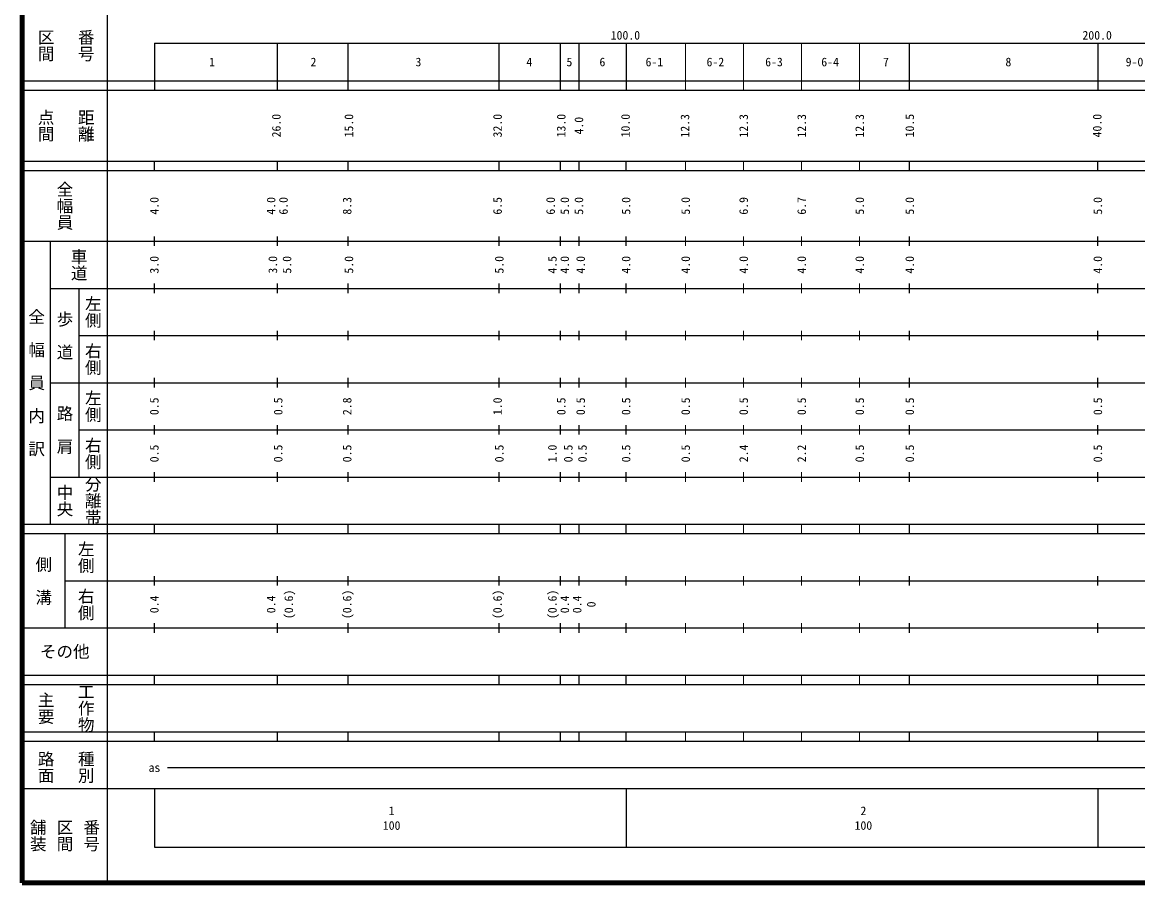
# Model space of a CAD drawing. Units: millimetres, scale not verified. Extents: x 40000 to 680000, y 20000 to 380000.
# Drawn here: x 40000 to 276436, y 20000 to 202409 of the extents above; entities that cross this region are included whole.
import ezdxf
from ezdxf.enums import TextEntityAlignment as Align

# ---------------------------------------------------------------- set-up
doc = ezdxf.new("R2010")
doc.units = ezdxf.units.MM
doc.header["$LTSCALE"] = 1000
doc.layers.add('M-TTL', color=2, linetype='Continuous', lineweight=140)
doc.layers.add('M-TTL-BAND', color=7, linetype='Continuous', lineweight=25)
doc.styles.add('@ＭＳ ゴシック', font='')
doc.styles.add('ＭＳ ゴシック', font='')
doc.styles.get('@ＭＳ ゴシック').set_extended_font_data('@MS Gothic')
doc.styles.get('ＭＳ ゴシック').set_extended_font_data('MS Gothic')

msp = doc.modelspace()

# ---------------------------------------------------------------- linework, layer by layer
at = {"layer": 'M-TTL'}
for p, q in [((40000, 380000), (40000, 20000)), ((40000, 20000), (680000, 20000))]:
    msp.add_line(p, q, dxfattribs=at)
at = {"layer": 'M-TTL-BAND'}
for p, q in [((58000, 370000), (58000, 20000)), ((68000, 198000), (579000, 198000)), ((68000, 198000), (68000, 188000)), ((94000, 198000), (94000, 188000)), ((109000, 198000), (109000, 188000)), ((141000, 198000), (141000, 188000)), ((154000, 198000), (154000, 188000)), ((158000, 198000), (158000, 188000)), ((168000, 198000), (168000, 188000)), ((228000, 198000), (228000, 188000)), ((268000, 198000), (268000, 188000)), ((40000, 190000), (579000, 190000)), ((40000, 188000), (579000, 188000)), ((40000, 173000), (579000, 173000)), ((68000, 171000), (68000, 173000)), ((94000, 173000), (94000, 171000)), ((109000, 173000), (109000, 171000)), ((141000, 173000), (141000, 171000)), ((154000, 173000), (154000, 171000)), ((158000, 173000), (158000, 171000)), ((168000, 171000), (168000, 173000)), ((228000, 173000), (228000, 171000)), ((268000, 171000), (268000, 173000)), ((40000, 171000), (579000, 171000)), ((68000, 155000), (68000, 157000)), ((94000, 157000), (94000, 155000)), ((109000, 157000), (109000, 155000)), ((141000, 157000), (141000, 155000)), ((154000, 157000), (154000, 155000)), ((158000, 157000), (158000, 155000)), ((168000, 155000), (168000, 157000)), ((228000, 157000), (228000, 155000)), ((268000, 155000), (268000, 157000)), ((40000, 156000), (579000, 156000)), ((46000, 96000), (46000, 156000)), ((68000, 145000), (68000, 147000)), ((94000, 147000), (94000, 145000)), ((109000, 147000), (109000, 145000)), ((141000, 147000), (141000, 145000)), ((154000, 147000), (154000, 145000)), ((158000, 147000), (158000, 145000)), ((168000, 145000), (168000, 147000)), ((228000, 147000), (228000, 145000)), ((268000, 145000), (268000, 147000)), ((46000, 146000), (579000, 146000)), ((52000, 146000), (52000, 106000)), ((52000, 136000), (579000, 136000)), ((68000, 135000), (68000, 137000)), ((94000, 137000), (94000, 135000)), ((109000, 137000), (109000, 135000)), ((141000, 137000), (141000, 135000)), ((154000, 137000), (154000, 135000)), ((158000, 137000), (158000, 135000)), ((168000, 135000), (168000, 137000)), ((228000, 137000), (228000, 135000)), ((268000, 135000), (268000, 137000)), ((46000, 126000), (579000, 126000)), ((68000, 125000), (68000, 127000)), ((94000, 127000), (94000, 125000)), ((109000, 127000), (109000, 125000)), ((141000, 127000), (141000, 125000)), ((154000, 127000), (154000, 125000)), ((158000, 127000), (158000, 125000)), ((168000, 125000), (168000, 127000)), ((228000, 127000), (228000, 125000)), ((268000, 125000), (268000, 127000)), ((52000, 116000), (579000, 116000)), ((68000, 115000), (68000, 117000)), ((94000, 117000), (94000, 115000)), ((109000, 117000), (109000, 115000)), ((141000, 117000), (141000, 115000)), ((154000, 117000), (154000, 115000)), ((158000, 117000), (158000, 115000)), ((168000, 115000), (168000, 117000)), ((228000, 117000), (228000, 115000)), ((268000, 115000), (268000, 117000)), ((68000, 105000), (68000, 107000)), ((94000, 107000), (94000, 105000)), ((109000, 107000), (109000, 105000)), ((141000, 107000), (141000, 105000)), ((154000, 107000), (154000, 105000)), ((158000, 107000), (158000, 105000)), ((168000, 105000), (168000, 107000)), ((228000, 107000), (228000, 105000)), ((268000, 105000), (268000, 107000)), ((46000, 106000), (579000, 106000)), ((40000, 96000), (579000, 96000)), ((68000, 94000), (68000, 96000)), ((94000, 96000), (94000, 94000)), ((109000, 96000), (109000, 94000)), ((141000, 96000), (141000, 94000)), ((154000, 96000), (154000, 94000)), ((158000, 96000), (158000, 94000)), ((168000, 94000), (168000, 96000)), ((228000, 96000), (228000, 94000)), ((268000, 94000), (268000, 96000)), ((40000, 94000), (579000, 94000)), ((49000, 94000), (49000, 74000)), ((49000, 84000), (579000, 84000)), ((68000, 83000), (68000, 85000)), ((94000, 85000), (94000, 83000)), ((109000, 85000), (109000, 83000)), ((141000, 85000), (141000, 83000)), ((154000, 85000), (154000, 83000)), ((158000, 85000), (158000, 83000)), ((168000, 83000), (168000, 85000)), ((228000, 85000), (228000, 83000)), ((268000, 83000), (268000, 85000)), ((40000, 74000), (579000, 74000)), ((68000, 73000), (68000, 75000)), ((94000, 75000), (94000, 73000)), ((109000, 75000), (109000, 73000)), ((141000, 75000), (141000, 73000)), ((154000, 75000), (154000, 73000)), ((158000, 75000), (158000, 73000)), ((168000, 73000), (168000, 75000)), ((228000, 75000), (228000, 73000)), ((268000, 73000), (268000, 75000)), ((40000, 64000), (579000, 64000)), ((68000, 62000), (68000, 64000)), ((94000, 64000), (94000, 62000)), ((109000, 64000), (109000, 62000)), ((141000, 64000), (141000, 62000)), ((154000, 64000), (154000, 62000)), ((158000, 64000), (158000, 62000)), ((168000, 62000), (168000, 64000)), ((228000, 64000), (228000, 62000)), ((268000, 62000), (268000, 64000)), ((40000, 62000), (579000, 62000)), ((40000, 52000), (579000, 52000)), ((40000, 50000), (579000, 50000)), ((68000, 50000), (68000, 52000)), ((94000, 52000), (94000, 50000)), ((109000, 52000), (109000, 50000)), ((141000, 52000), (141000, 50000)), ((154000, 52000), (154000, 50000)), ((158000, 52000), (158000, 50000)), ((168000, 50000), (168000, 52000)), ((228000, 52000), (228000, 50000)), ((268000, 50000), (268000, 52000)), ((70805, 44406), (565903, 44406)), ((40000, 40000), (579000, 40000)), ((68000, 40000), (68000, 27500)), ((168000, 40000), (168000, 27500)), ((268000, 40000), (268000, 27500)), ((68000, 27500), (579000, 27500))]:
    msp.add_line(p, q, dxfattribs=at)
at = {"layer": 'M-TTL-BAND', "lineweight": 13}
for p, q in [((180600, 198000), (180600, 188000)), ((192900, 198000), (192900, 188000)), ((205200, 198000), (205200, 188000)), ((217500, 198000), (217500, 188000)), ((180600, 173000), (180600, 171000)), ((192900, 173000), (192900, 171000)), ((205200, 173000), (205200, 171000)), ((217500, 173000), (217500, 171000)), ((180600, 157000), (180600, 155000)), ((192900, 157000), (192900, 155000)), ((205200, 157000), (205200, 155000)), ((217500, 157000), (217500, 155000)), ((180600, 147000), (180600, 145000)), ((192900, 147000), (192900, 145000)), ((205200, 147000), (205200, 145000)), ((217500, 147000), (217500, 145000)), ((180600, 137000), (180600, 135000)), ((192900, 137000), (192900, 135000)), ((205200, 137000), (205200, 135000)), ((217500, 137000), (217500, 135000)), ((180600, 127000), (180600, 125000)), ((192900, 127000), (192900, 125000)), ((205200, 127000), (205200, 125000)), ((217500, 127000), (217500, 125000)), ((180600, 117000), (180600, 115000)), ((192900, 117000), (192900, 115000)), ((205200, 117000), (205200, 115000)), ((217500, 117000), (217500, 115000)), ((180600, 107000), (180600, 105000)), ((192900, 107000), (192900, 105000)), ((205200, 107000), (205200, 105000)), ((217500, 107000), (217500, 105000)), ((180600, 96000), (180600, 94000)), ((192900, 96000), (192900, 94000)), ((205200, 96000), (205200, 94000)), ((217500, 96000), (217500, 94000)), ((180600, 85000), (180600, 83000)), ((192900, 85000), (192900, 83000)), ((205200, 85000), (205200, 83000)), ((217500, 85000), (217500, 83000)), ((180600, 75000), (180600, 73000)), ((192900, 75000), (192900, 73000)), ((205200, 75000), (205200, 73000)), ((217500, 75000), (217500, 73000)), ((180600, 64000), (180600, 62000)), ((192900, 64000), (192900, 62000)), ((205200, 64000), (205200, 62000)), ((217500, 64000), (217500, 62000)), ((180600, 52000), (180600, 50000)), ((192900, 52000), (192900, 50000)), ((205200, 52000), (205200, 50000)), ((217500, 52000), (217500, 50000))]:
    msp.add_line(p, q, dxfattribs=at)

# ---------------------------------------------------------------- texts
at = {"layer": 'M-TTL-BAND'}
for s, height, rotation, style, p in [('区間', 2566, 270, '@ＭＳ ゴシック', (45000, 197500)), ('番号', 2566, 270, '@ＭＳ ゴシック', (53500, 197500)), ('点間', 2566, 270, '@ＭＳ ゴシック', (45000, 180500)), ('距離', 2566, 270, '@ＭＳ ゴシック', (53500, 180500)), ('26.0', 1833, 90, 'ＭＳ ゴシック', (93847, 180500)), ('15.0', 1833, 90, 'ＭＳ ゴシック', (109222, 180500)), ('32.0', 1833, 90, 'ＭＳ ゴシック', (140724, 180500)), ('13.0', 1833, 90, 'ＭＳ ゴシック', (154224, 180500)), ('4.0', 1833, 90, 'ＭＳ ゴシック', (157974, 180500)), ('10.0', 1833, 90, 'ＭＳ ゴシック', (167847, 180500)), ('12.3', 1833, 90, 'ＭＳ ゴシック', (180465, 180467)), ('12.3', 1833, 90, 'ＭＳ ゴシック', (192900, 180467)), ('12.3', 1833, 90, 'ＭＳ ゴシック', (205200, 180467)), ('12.3', 1833, 90, 'ＭＳ ゴシック', (217500, 180467)), ('10.5', 1833, 90, 'ＭＳ ゴシック', (228102, 180500)), ('40.0', 1833, 90, 'ＭＳ ゴシック', (267847, 180500)), ('全幅員', 2566, 270, '@ＭＳ ゴシック', (49000, 163500)), ('4.0', 1833, 90, 'ＭＳ ゴシック', (67971, 163500)), ('4.0', 1833, 90, 'ＭＳ ゴシック', (92722, 163500)), ('6.0', 1833, 90, 'ＭＳ ゴシック', (95347, 163500)), ('8.3', 1833, 90, 'ＭＳ ゴシック', (108847, 163500)), ('6.5', 1833, 90, 'ＭＳ ゴシック', (140724, 163500)), ('6.0', 1833, 90, 'ＭＳ ゴシック', (151974, 163500)), ('5.0', 1833, 90, 'ＭＳ ゴシック', (154974, 163500)), ('5.0', 1833, 90, 'ＭＳ ゴシック', (157974, 163500)), ('5.0', 1833, 90, 'ＭＳ ゴシック', (167971, 163500)), ('5.0', 1833, 90, 'ＭＳ ゴシック', (180600, 163500)), ('6.9', 1833, 90, 'ＭＳ ゴシック', (192900, 163500)), ('6.7', 1833, 90, 'ＭＳ ゴシック', (205200, 163500)), ('5.0', 1833, 90, 'ＭＳ ゴシック', (217500, 163500)), ('5.0', 1833, 90, 'ＭＳ ゴシック', (228102, 163500)), ('5.0', 1833, 90, 'ＭＳ ゴシック', (267971, 163500)), ('車道', 2566, 270, '@ＭＳ ゴシック', (52000, 151000)), ('3.0', 1833, 90, 'ＭＳ ゴシック', (67971, 151000)), ('3.0', 1833, 90, 'ＭＳ ゴシック', (93097, 151000)), ('5.0', 1833, 90, 'ＭＳ ゴシック', (96097, 151000)), ('5.0', 1833, 90, 'ＭＳ ゴシック', (109222, 151000)), ('5.0', 1833, 90, 'ＭＳ ゴシック', (141099, 151000)), ('4.5', 1833, 90, 'ＭＳ ゴシック', (152349, 151000)), ('4.0', 1833, 90, 'ＭＳ ゴシック', (154974, 151000)), ('4.0', 1833, 90, 'ＭＳ ゴシック', (158349, 151000)), ('4.0', 1833, 90, 'ＭＳ ゴシック', (167971, 151000)), ('4.0', 1833, 90, 'ＭＳ ゴシック', (180600, 151000)), ('4.0', 1833, 90, 'ＭＳ ゴシック', (192900, 151000)), ('4.0', 1833, 90, 'ＭＳ ゴシック', (205200, 151000)), ('4.0', 1833, 90, 'ＭＳ ゴシック', (217500, 151000)), ('4.0', 1833, 90, 'ＭＳ ゴシック', (228102, 151000)), ('4.0', 1833, 90, 'ＭＳ ゴシック', (267971, 151000)), ('左側', 2566, 270, '@ＭＳ ゴシック', (55000, 141000)), ('全\u3000幅\u3000員\u3000内\u3000訳', 2566, 270, '@ＭＳ ゴシック', (43000, 126000)), ('歩\u3000道', 2566, 270, '@ＭＳ ゴシック', (49000, 136000)), ('右側', 2566, 270, '@ＭＳ ゴシック', (55000, 131000)), ('左側', 2566, 270, '@ＭＳ ゴシック', (55000, 121000)), ('路\u3000肩', 2566, 270, '@ＭＳ ゴシック', (49000, 116000)), ('0.5', 1833, 90, 'ＭＳ ゴシック', (67971, 121000)), ('0.5', 1833, 90, 'ＭＳ ゴシック', (94222, 121000)), ('2.8', 1833, 90, 'ＭＳ ゴシック', (108847, 121000)), ('1.0', 1833, 90, 'ＭＳ ゴシック', (140724, 121000)), ('0.5', 1833, 90, 'ＭＳ ゴシック', (154224, 121000)), ('0.5', 1833, 90, 'ＭＳ ゴシック', (158349, 121000)), ('0.5', 1833, 90, 'ＭＳ ゴシック', (167971, 121000)), ('0.5', 1833, 90, 'ＭＳ ゴシック', (180600, 121000)), ('0.5', 1833, 90, 'ＭＳ ゴシック', (192900, 121000)), ('0.5', 1833, 90, 'ＭＳ ゴシック', (205200, 121000)), ('0.5', 1833, 90, 'ＭＳ ゴシック', (217500, 121000)), ('0.5', 1833, 90, 'ＭＳ ゴシック', (228102, 121000)), ('0.5', 1833, 90, 'ＭＳ ゴシック', (267971, 121000)), ('右側', 2566, 270, '@ＭＳ ゴシック', (55000, 111000)), ('0.5', 1833, 90, 'ＭＳ ゴシック', (67971, 111000)), ('0.5', 1833, 90, 'ＭＳ ゴシック', (94222, 111000)), ('0.5', 1833, 90, 'ＭＳ ゴシック', (108847, 111000)), ('0.5', 1833, 90, 'ＭＳ ゴシック', (141099, 111000)), ('1.0', 1833, 90, 'ＭＳ ゴシック', (152349, 111000)), ('0.5', 1833, 90, 'ＭＳ ゴシック', (155724, 111000)), ('0.5', 1833, 90, 'ＭＳ ゴシック', (158724, 111000)), ('0.5', 1833, 90, 'ＭＳ ゴシック', (167971, 111000)), ('0.5', 1833, 90, 'ＭＳ ゴシック', (180600, 111000)), ('2.4', 1833, 90, 'ＭＳ ゴシック', (192900, 111000)), ('2.2', 1833, 90, 'ＭＳ ゴシック', (205200, 111000)), ('0.5', 1833, 90, 'ＭＳ ゴシック', (217500, 111000)), ('0.5', 1833, 90, 'ＭＳ ゴシック', (228102, 111000)), ('0.5', 1833, 90, 'ＭＳ ゴシック', (267971, 111000)), ('中央', 2566, 270, '@ＭＳ ゴシック', (49000, 101000)), ('分離帯', 2566, 270, '@ＭＳ ゴシック', (55000, 101000)), ('左側', 2566, 270, '@ＭＳ ゴシック', (53500, 89000)), ('側\u3000溝', 2566, 270, '@ＭＳ ゴシック', (44500, 84000)), ('右側', 2566, 270, '@ＭＳ ゴシック', (53500, 79000)), ('0.4', 1833, 90, 'ＭＳ ゴシック', (67971, 79000)), ('0.4', 1833, 90, 'ＭＳ ゴシック', (92722, 79000)), ('(0.6)', 1833, 90, 'ＭＳ ゴシック', (96472, 79000)), ('(0.6)', 1833, 90, 'ＭＳ ゴシック', (108847, 79000)), ('(0.6)', 1833, 90, 'ＭＳ ゴシック', (140724, 79000)), ('(0.6)', 1833, 90, 'ＭＳ ゴシック', (152349, 79000)), ('0.4', 1833, 90, 'ＭＳ ゴシック', (154974, 79000)), ('0.4', 1833, 90, 'ＭＳ ゴシック', (157599, 79000)), ('0', 1833, 90, 'ＭＳ ゴシック', (160599, 79000)), ('工作物', 2566, 270, '@ＭＳ ゴシック', (53500, 57000)), ('主要', 2566, 270, '@ＭＳ ゴシック', (45000, 57000)), ('路面', 2566, 270, '@ＭＳ ゴシック', (45000, 44500)), ('種別', 2566, 270, '@ＭＳ ゴシック', (53500, 44500)), ('舗装', 2566, 270, '@ＭＳ ゴシック', (43333, 30000)), ('区間', 2566, 270, '@ＭＳ ゴシック', (49000, 30000)), ('番号', 2566, 270, '@ＭＳ ゴシック', (54667, 30000))]:
    msp.add_text(s, height=height, rotation=rotation, dxfattribs=dict(at, style=style)).set_placement(p, align=Align.MIDDLE_CENTER)
at = {"layer": 'M-TTL-BAND', "style": 'ＭＳ ゴシック'}
for s, p in [('100.0', (167844, 198195)), ('200.0', (267844, 198195))]:
    msp.add_text(s, height=1833, dxfattribs=at).set_placement(p, align=Align.BOTTOM_CENTER)
for s, height, p in [('1', 1833, (80215, 194000)), ('2', 1833, (101716, 194000)), ('3', 1833, (123967, 194000)), ('4', 1833, (147468, 194000)), ('5', 1833, (155968, 194000)), ('6', 1833, (162961, 194000)), ('6-1', 1833, (173986, 194000)), ('6-2', 1833, (186916, 194000)), ('6-3', 1833, (199344, 194000)), ('6-4', 1833, (211238, 194000)), ('7', 1833, (223075, 194000)), ('8', 1833, (249025, 194000)), ('9-0', 1833, (275757, 194000)), ('その他', 2566, (49000, 69000)), ('as', 1833, (68006, 44406)), ('1', 1833, (118288, 35238)), ('2', 1833, (218288, 35238)), ('100', 1833, (118288, 32131)), ('100', 1833, (218288, 32131))]:
    msp.add_text(s, height=height, dxfattribs=at).set_placement(p, align=Align.MIDDLE_CENTER)

doc.saveas('drawing.dxf')
